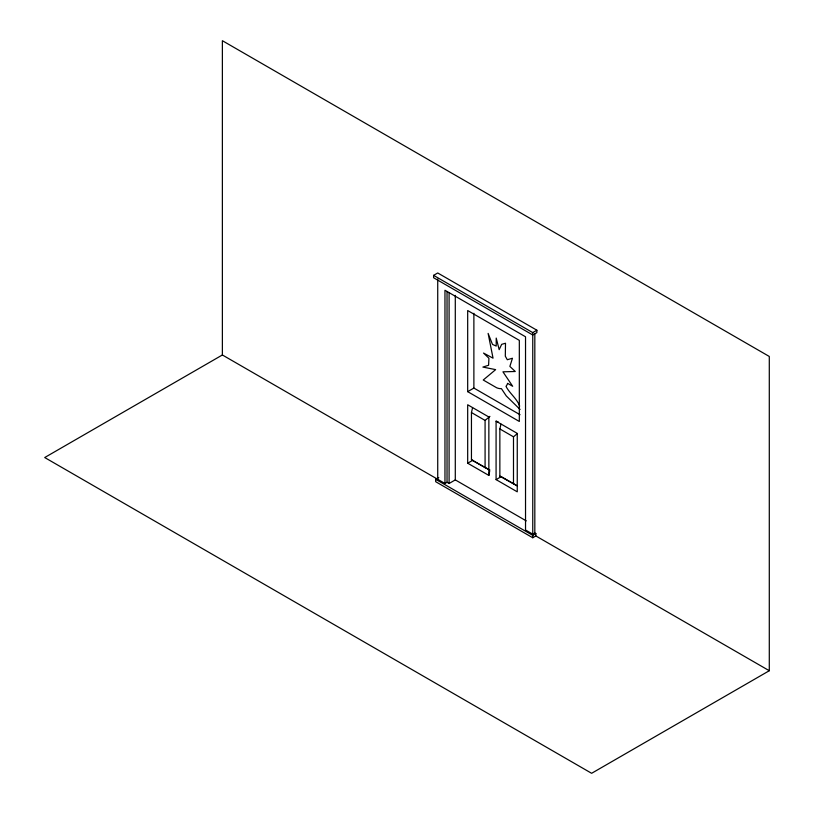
<?xml version="1.0" encoding="UTF-8"?>
<svg xmlns="http://www.w3.org/2000/svg" width="814" height="814" viewBox="0 0 814 814"><rect width="100%" height="100%" fill="white"/><g stroke="black" fill="none" stroke-linecap="round" stroke-linejoin="round"><path stroke-width="1.22" d="M472.568 407.753L471.448 412.545L471.448 459.778L489.886 470.065L485.083 467.653L485.083 420.421L489.886 416.392L488.858 416.992L467.684 404.762L467.684 463.207L488.858 475.427L489.682 471.133M517.338 485.978L499.857 476.18L499.857 428.947L500.976 424.155M513.492 484.045L513.492 436.813L517.338 433.597M222.375 354.975L44.709 457.539L591.625 773.3L769.291 670.726L769.291 356.461L222.375 40.7L222.375 354.975L444.963 483.485L447.028 482.285L449.094 483.485L455.291 479.904L526.261 520.879M433.597 275.356L437.728 272.975L536.884 330.219L536.884 332.611L532.753 334.992L433.597 277.747L433.597 275.356L532.753 332.611L536.884 330.219M467.684 391.646L519.322 421.459L519.322 340.364L467.684 310.541L467.684 391.646L473.88 388.064L520.034 414.713M769.291 670.726L535.856 535.958L532.753 537.749L435.663 481.695L435.663 479.304L438.766 477.523M467.684 463.207L472.842 460.225M498.148 421.876L496.082 421.164L496.082 479.609L501.251 476.628L516.168 485.236M444.963 483.485L444.963 290.262L525.529 336.782L525.529 529.995L532.753 534.167L534.818 532.977L535.856 533.577L535.856 535.958M435.663 479.304L532.753 535.368L535.856 533.577M499.857 476.18L501.251 476.628M496.082 421.164L517.256 433.384L517.256 491.829L496.082 479.609M471.448 412.545L485.083 420.421M499.857 428.947L513.492 436.813M471.448 459.778L485.083 467.653M520.085 409.462L506.277 395.95L501.414 388.634A19.088 11.02 60 0 1 496.672 387.769L483.241 380.016L495.655 369.627L482.885 367.073L488.593 365.252L488.919 358.231L483.526 353.052L493.05 358.18L488.115 333.394L492.49 344.424L496.214 346.062L496.214 338.075L499.175 349.644L501.668 344.342L505.504 343.233L505.311 356.196L507.295 359.727L512.464 358.241L509.859 366.412L515.282 371.499L502.93 371.815L512.678 386.284L507.6 383.353A19.088 11.02 60 0 1 505.982 386.345C509.645 393.498 516.788 398.382 519.698 406.135M534.818 333.954L534.818 532.977M532.753 332.611L532.753 534.167M532.753 535.368L532.753 537.749M488.858 416.992L488.858 475.427M473.88 313.298L473.88 388.064M455.291 295.39L455.291 479.904M449.094 292.653L449.094 483.485M447.028 291.616L447.028 482.285M437.728 279.009L437.728 479.304"/></g></svg>
